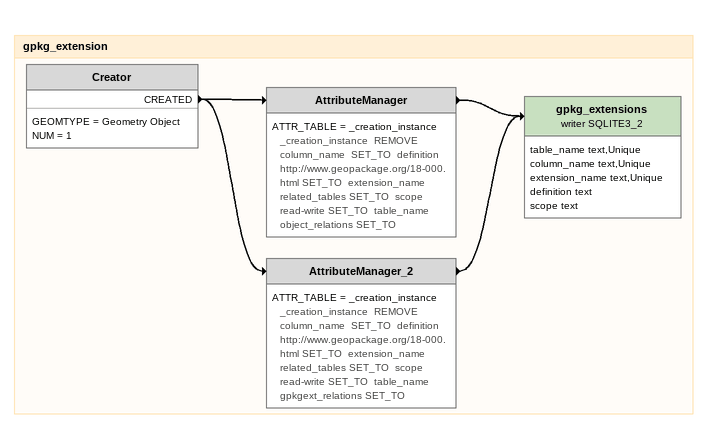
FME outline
Bookmark: gpkg_extension
Creator
    GEOMTYPE = Geometry Object
    NUM = 1
    CREATED -> AttributeManager
    CREATED -> AttributeManager_2
AttributeManager
    ATTR_TABLE = _creation_instance _creation_instance  REMOVE  column_name  SET_TO  definition http://www.geopackage.org/18-000.html SET_TO  extension_name related_tables SET_TO  scope read-write SET_TO  table_name object_relations SET_TO
    -> gpkg_extensions (writer SQLITE3_2)
AttributeManager_2
    ATTR_TABLE = _creation_instance _creation_instance  REMOVE  column_name  SET_TO  definition http://www.geopackage.org/18-000.html SET_TO  extension_name related_tables SET_TO  scope read-write SET_TO  table_name gpkgext_relations SET_TO
    -> gpkg_extensions (writer SQLITE3_2)
gpkg_extensions (writer SQLITE3_2)
    attributes: table_name text,Unique, column_name text,Unique, extension_name text,Unique, definition text, scope text
